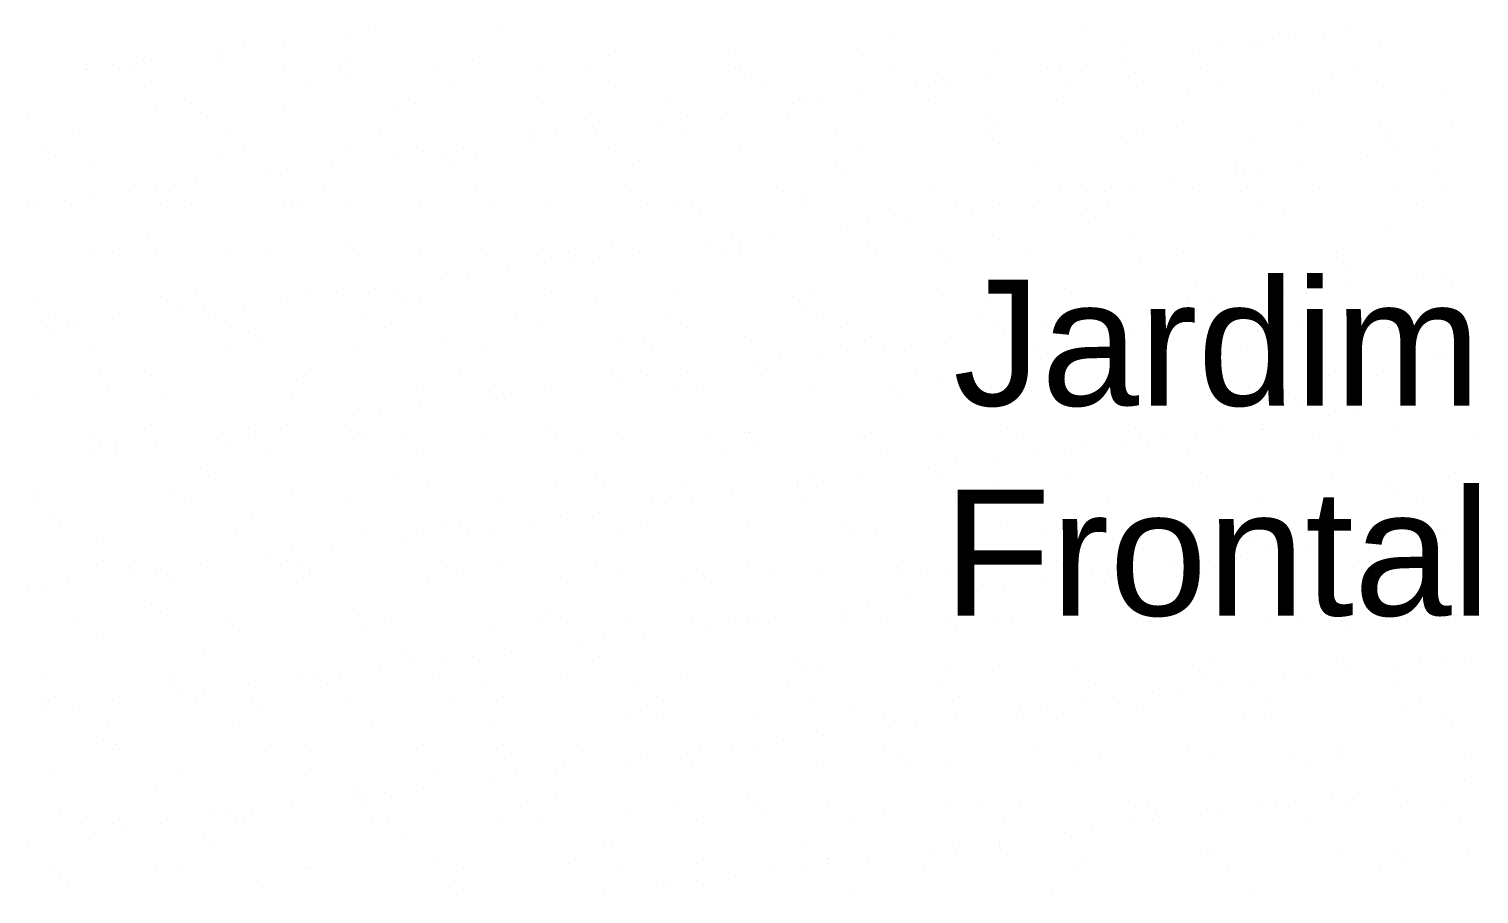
# Model space of a CAD drawing. Header units: millimetres. Extents: x 21 to 236, y 15 to 64.
# Drawn here: x 58.951 to 60.449, y 28.797 to 29.69 of the extents above; entities that cross this region are included whole.
import ezdxf

# ---------------------------------------------------------------- set-up
doc = ezdxf.new("R2010")
doc.units = ezdxf.units.MM
doc.layers.add('PDF_Grama', color=7, linetype='Continuous', true_color=0x397200)
doc.layers.add('PDF_Text', color=70, linetype='Continuous')
doc.styles.add('PDF Arial', font='arial.ttf')

msp = doc.modelspace()

# ---------------------------------------------------------------- linework, layer by layer
at = {"layer": 'PDF_Grama', "lineweight": 20}
for points in [[(59.2821, 29.6855), (59.2821, 29.6855)], [(59.3093, 29.69), (59.3093, 29.69)], [(59.4362, 29.69), (59.4362, 29.69)], [(59.8441, 29.6855), (59.8441, 29.6855)], [(60.0435, 29.69), (60.0435, 29.69)], [(60.243, 29.6855), (60.243, 29.6855)], [(60.252, 29.6809), (60.252, 29.6809)], [(60.2883, 29.6855), (60.2883, 29.6855)], [(60.3155, 29.69), (60.3155, 29.69)], [(59.1461, 29.6673), (59.1461, 29.6673)], [(59.1733, 29.6719), (59.1733, 29.6719)], [(59.2141, 29.6764), (59.2141, 29.6764)], [(59.5495, 29.6628), (59.5495, 29.6628)], [(59.6809, 29.6673), (59.6809, 29.6673)], [(59.8124, 29.6628), (59.8124, 29.6628)], [(59.9483, 29.6673), (59.9483, 29.6673)], [(60.0798, 29.6719), (60.0798, 29.6719)], [(60.1523, 29.6673), (60.1523, 29.6673)], [(60.1795, 29.6719), (60.1795, 29.6719)], [(60.2112, 29.6719), (60.2112, 29.6719)], [(60.2203, 29.6764), (60.2203, 29.6764)], [(60.3472, 29.6764), (60.3472, 29.6764)], [(59.0101, 29.6537), (59.0101, 29.6537)], [(59.0101, 29.6492), (59.0101, 29.6492)], [(59.0373, 29.6537), (59.0373, 29.6537)], [(59.0555, 29.6492), (59.0555, 29.6492)], [(59.0691, 29.6583), (59.0691, 29.6583)], [(59.0781, 29.6583), (59.0781, 29.6583)], [(59.1461, 29.6583), (59.1461, 29.6583)], [(59.2141, 29.6492), (59.2141, 29.6492)], [(59.273, 29.6537), (59.273, 29.6537)], [(59.2821, 29.6583), (59.2821, 29.6583)], [(59.3727, 29.6492), (59.3727, 29.6492)], [(59.409, 29.6583), (59.409, 29.6583)], [(59.477, 29.6492), (59.477, 29.6492)], [(59.5314, 29.6492), (59.5314, 29.6492)], [(59.6809, 29.6492), (59.6809, 29.6492)], [(59.6855, 29.6492), (59.6855, 29.6492)], [(59.8441, 29.6492), (59.8441, 29.6492)], [(60.0027, 29.6492), (60.0027, 29.6492)], [(60.0163, 29.6492), (60.0163, 29.6492)], [(60.0435, 29.6537), (60.0435, 29.6537)], [(60.0843, 29.6583), (60.0843, 29.6583)], [(60.1614, 29.6492), (60.1614, 29.6492)], [(60.32, 29.6492), (60.32, 29.6492)], [(59.0781, 29.6356), (59.0781, 29.6356)], [(59.2368, 29.6356), (59.2368, 29.6356)], [(59.2821, 29.6447), (59.2821, 29.6447)], [(59.3909, 29.6356), (59.3909, 29.6356)], [(59.5495, 29.6356), (59.5495, 29.6356)], [(59.69, 29.6401), (59.69, 29.6401)], [(59.7081, 29.6356), (59.7081, 29.6356)], [(59.8668, 29.6356), (59.8668, 29.6356)], [(59.8894, 29.6447), (59.8894, 29.6447)], [(59.903, 29.6356), (59.903, 29.6356)], [(59.9438, 29.6401), (59.9438, 29.6401)], [(60.0254, 29.6356), (60.0254, 29.6356)], [(60.0934, 29.6447), (60.0934, 29.6447)], [(60.1024, 29.6356), (60.1024, 29.6356)], [(60.184, 29.6356), (60.184, 29.6356)], [(60.2973, 29.6401), (60.2973, 29.6401)], [(60.3427, 29.6356), (60.3427, 29.6356)], [(59.7489, 29.6175), (59.7489, 29.6175)], [(59.767, 29.6175), (59.767, 29.6175)], [(59.8078, 29.622), (59.8078, 29.622)], [(59.8804, 29.6311), (59.8804, 29.6311)], [(59.8804, 29.6175), (59.8804, 29.6175)], [(60.0118, 29.6175), (60.0118, 29.6175)], [(60.1478, 29.622), (60.1478, 29.622)], [(60.2837, 29.6265), (60.2837, 29.6265)], [(60.4107, 29.6265), (60.4107, 29.6265)], [(58.9512, 29.6039), (58.9512, 29.6039)], [(59.0827, 29.6084), (59.0827, 29.6084)], [(59.1189, 29.6129), (59.1189, 29.6129)], [(59.128, 29.6039), (59.128, 29.6039)], [(59.2141, 29.6084), (59.2141, 29.6084)], [(59.3274, 29.6084), (59.3274, 29.6084)], [(59.3501, 29.6129), (59.3501, 29.6129)], [(59.4815, 29.6129), (59.4815, 29.6129)], [(59.5314, 29.6039), (59.5314, 29.6039)], [(59.6129, 29.6129), (59.6129, 29.6129)], [(59.6719, 29.6039), (59.6719, 29.6039)], [(59.7399, 29.6129), (59.7399, 29.6129)], [(59.5404, 29.5948), (59.5404, 29.5948)], [(59.6039, 29.5948), (59.6039, 29.5948)], [(59.6311, 29.5993), (59.6311, 29.5993)], [(59.7353, 29.5993), (59.7353, 29.5993)], [(59.9393, 29.5993), (59.9393, 29.5993)], [(59.9483, 29.5903), (59.9483, 29.5903)], [(60.1432, 29.5948), (60.1432, 29.5948)], [(60.2611, 29.5903), (60.2611, 29.5903)], [(60.3472, 29.5903), (60.3472, 29.5903)], [(60.4197, 29.5903), (60.4197, 29.5903)], [(58.9965, 29.5857), (58.9965, 29.5857)], [(59.1552, 29.5857), (59.1552, 29.5857)], [(59.3138, 29.5857), (59.3138, 29.5857)], [(59.4679, 29.5857), (59.4679, 29.5857)], [(59.4679, 29.5767), (59.4679, 29.5767)], [(59.4951, 29.5812), (59.4951, 29.5812)], [(59.5359, 29.5857), (59.5359, 29.5857)], [(59.6265, 29.5857), (59.6265, 29.5857)], [(59.7852, 29.5857), (59.7852, 29.5857)], [(59.9438, 29.5857), (59.9438, 29.5857)], [(60.1024, 29.5857), (60.1024, 29.5857)], [(60.3517, 29.5767), (60.3517, 29.5767)], [(60.3563, 29.5857), (60.3563, 29.5857)], [(58.9693, 29.5676), (58.9693, 29.5676)], [(58.9784, 29.5586), (58.9784, 29.5586)], [(59.1506, 29.5586), (59.1506, 29.5586)], [(59.1733, 29.5631), (59.1733, 29.5631)], [(59.2821, 29.5631), (59.2821, 29.5631)], [(59.3319, 29.5586), (59.3319, 29.5586)], [(59.3591, 29.5631), (59.3591, 29.5631)], [(59.3773, 29.5586), (59.3773, 29.5586)], [(59.3999, 29.5676), (59.3999, 29.5676)], [(59.4135, 29.5586), (59.4135, 29.5586)], [(59.5495, 29.5676), (59.5495, 29.5676)], [(59.6855, 29.5676), (59.6855, 29.5676)], [(59.8124, 29.5676), (59.8124, 29.5676)], [(59.9529, 29.5722), (59.9529, 29.5722)], [(60.0843, 29.5722), (60.0843, 29.5722)], [(60.2158, 29.5722), (60.2158, 29.5722)], [(60.3336, 29.5586), (60.3336, 29.5586)], [(60.3608, 29.5631), (60.3608, 29.5631)], [(60.4016, 29.5676), (60.4016, 29.5676)], [(59.0147, 29.554), (59.0147, 29.554)], [(59.2186, 29.545), (59.2186, 29.545)], [(59.264, 29.5495), (59.264, 29.5495)], [(59.3863, 29.5495), (59.3863, 29.5495)], [(59.5812, 29.554), (59.5812, 29.554)], [(59.7852, 29.554), (59.7852, 29.554)], [(59.7942, 29.545), (59.7942, 29.545)], [(59.9937, 29.5495), (59.9937, 29.5495)], [(60.1976, 29.5495), (60.1976, 29.5495)], [(60.2248, 29.545), (60.2248, 29.545)], [(60.2656, 29.5495), (60.2656, 29.5495)], [(60.4016, 29.545), (60.4016, 29.545)], [(59.1234, 29.5314), (59.1234, 29.5314)], [(59.196, 29.5404), (59.196, 29.5404)], [(60.1296, 29.5314), (60.1296, 29.5314)], [(60.1976, 29.5404), (60.1976, 29.5404)], [(60.2067, 29.5404), (60.2067, 29.5404)], [(58.9875, 29.5132), (58.9875, 29.5132)], [(59.0192, 29.5178), (59.0192, 29.5178)], [(59.0555, 29.5223), (59.0555, 29.5223)], [(59.0827, 29.5268), (59.0827, 29.5268)], [(59.0963, 29.5223), (59.0963, 29.5223)], [(59.2232, 29.5132), (59.2232, 29.5132)], [(59.2549, 29.5223), (59.2549, 29.5223)], [(59.3546, 29.5132), (59.3546, 29.5132)], [(59.4135, 29.5223), (59.4135, 29.5223)], [(59.486, 29.5132), (59.486, 29.5132)], [(59.5722, 29.5223), (59.5722, 29.5223)], [(59.6175, 29.5132), (59.6175, 29.5132)], [(59.7308, 29.5223), (59.7308, 29.5223)], [(59.7535, 29.5178), (59.7535, 29.5178)], [(59.8849, 29.5223), (59.8849, 29.5223)], [(59.8849, 29.5223), (59.8849, 29.5223)], [(59.9937, 29.5132), (59.9937, 29.5132)], [(60.0163, 29.5223), (60.0163, 29.5223)], [(60.0435, 29.5223), (60.0435, 29.5223)], [(60.0617, 29.5223), (60.0617, 29.5223)], [(60.0888, 29.5268), (60.0888, 29.5268)], [(60.1523, 29.5268), (60.1523, 29.5268)], [(60.2022, 29.5223), (60.2022, 29.5223)], [(60.2837, 29.5268), (60.2837, 29.5268)], [(60.3608, 29.5223), (60.3608, 29.5223)], [(60.4152, 29.5268), (60.4152, 29.5268)], [(58.9512, 29.5087), (58.9512, 29.5087)], [(58.9603, 29.5087), (58.9603, 29.5087)], [(59.0872, 29.5087), (59.0872, 29.5087)], [(59.1189, 29.5087), (59.1189, 29.5087)], [(59.2141, 29.5087), (59.2141, 29.5087)], [(59.2322, 29.5087), (59.2322, 29.5087)], [(59.2776, 29.5087), (59.2776, 29.5087)], [(59.4317, 29.5087), (59.4317, 29.5087)], [(59.4317, 29.5087), (59.4317, 29.5087)], [(59.5903, 29.5087), (59.5903, 29.5087)], [(59.6356, 29.5087), (59.6356, 29.5087)], [(59.6447, 29.4996), (59.6447, 29.4996)], [(59.7489, 29.5087), (59.7489, 29.5087)], [(59.8396, 29.5042), (59.8396, 29.5042)], [(59.9076, 29.5087), (59.9076, 29.5087)], [(59.9257, 29.5042), (59.9257, 29.5042)], [(59.9529, 29.5087), (59.9529, 29.5087)], [(60.0435, 29.5042), (60.0435, 29.5042)], [(60.0662, 29.5087), (60.0662, 29.5087)], [(60.2248, 29.5087), (60.2248, 29.5087)], [(60.2475, 29.4996), (60.2475, 29.4996)], [(60.3835, 29.5087), (60.3835, 29.5087)], [(59.7897, 29.486), (59.7897, 29.486)], [(59.8169, 29.4906), (59.8169, 29.4906)], [(59.8577, 29.4951), (59.8577, 29.4951)], [(60.0526, 29.4951), (60.0526, 29.4951)], [(59.0736, 29.4724), (59.0736, 29.4724)], [(59.2776, 29.4679), (59.2776, 29.4679)], [(59.554, 29.4679), (59.554, 29.4679)], [(59.6537, 29.4679), (59.6537, 29.4679)], [(59.6764, 29.4724), (59.6764, 29.4724)], [(59.6855, 29.4679), (59.6855, 29.4679)], [(59.7172, 29.477), (59.7172, 29.477)], [(59.8169, 29.4679), (59.8169, 29.4679)], [(59.9529, 29.4724), (59.9529, 29.4724)], [(60.0888, 29.477), (60.0888, 29.477)], [(60.2158, 29.477), (60.2158, 29.477)], [(60.3563, 29.4815), (60.3563, 29.4815)], [(59.0147, 29.4588), (59.0147, 29.4588)], [(59.0373, 29.4588), (59.0373, 29.4588)], [(59.0827, 29.4634), (59.0827, 29.4634)], [(59.1552, 29.4634), (59.1552, 29.4634)], [(59.196, 29.4588), (59.196, 29.4588)], [(59.2866, 29.4634), (59.2866, 29.4634)], [(59.3546, 29.4588), (59.3546, 29.4588)], [(59.4181, 29.4634), (59.4181, 29.4634)], [(59.4815, 29.4634), (59.4815, 29.4634)], [(59.4906, 29.4543), (59.4906, 29.4543)], [(59.5087, 29.4588), (59.5087, 29.4588)], [(59.5404, 29.4543), (59.5404, 29.4543)], [(59.5812, 29.4588), (59.5812, 29.4588)], [(59.6673, 29.4588), (59.6673, 29.4588)], [(59.6855, 29.4588), (59.6855, 29.4588)], [(59.826, 29.4588), (59.826, 29.4588)], [(59.8894, 29.4588), (59.8894, 29.4588)], [(59.9846, 29.4588), (59.9846, 29.4588)], [(60.0979, 29.4543), (60.0979, 29.4543)], [(60.1432, 29.4588), (60.1432, 29.4588)], [(60.3019, 29.4588), (60.3019, 29.4588)], [(60.3019, 29.4543), (60.3019, 29.4543)], [(59.4452, 29.4407), (59.4452, 29.4407)], [(59.5132, 29.4498), (59.5132, 29.4498)], [(59.8985, 29.4498), (59.8985, 29.4498)], [(60.3109, 29.4452), (60.3109, 29.4452)], [(59.1234, 29.4226), (59.1234, 29.4226)], [(59.3093, 29.4226), (59.3093, 29.4226)], [(59.3773, 29.4316), (59.3773, 29.4316)], [(59.4045, 29.4362), (59.4045, 29.4362)], [(59.758, 29.4226), (59.758, 29.4226)], [(59.8894, 29.4226), (59.8894, 29.4226)], [(60.0209, 29.4226), (60.0209, 29.4226)], [(60.1568, 29.4271), (60.1568, 29.4271)], [(60.2883, 29.4316), (60.2883, 29.4316)], [(60.3109, 29.4271), (60.3109, 29.4271)], [(60.3835, 29.4362), (60.3835, 29.4362)], [(60.4107, 29.4362), (60.4107, 29.4362)], [(60.4197, 29.4271), (60.4197, 29.4271)], [(58.9557, 29.409), (58.9557, 29.409)], [(59.0872, 29.4135), (59.0872, 29.4135)], [(59.2186, 29.409), (59.2186, 29.409)], [(59.2413, 29.4181), (59.2413, 29.4181)], [(59.2685, 29.4181), (59.2685, 29.4181)], [(59.3274, 29.4181), (59.3274, 29.4181)], [(59.3365, 29.4135), (59.3365, 29.4135)], [(59.3546, 29.4135), (59.3546, 29.4135)], [(59.4906, 29.4181), (59.4906, 29.4181)], [(59.5359, 29.4135), (59.5359, 29.4135)], [(59.6175, 29.4181), (59.6175, 29.4181)], [(59.7399, 29.4135), (59.7399, 29.4135)], [(59.9438, 29.409), (59.9438, 29.409)], [(60.1478, 29.409), (60.1478, 29.409)], [(60.175, 29.409), (60.175, 29.409)], [(60.2475, 29.4181), (60.2475, 29.4181)], [(60.2701, 29.4181), (60.2701, 29.4181)], [(58.9784, 29.3954), (58.9784, 29.3954)], [(59.1053, 29.3999), (59.1053, 29.3999)], [(59.1325, 29.3999), (59.1325, 29.3999)], [(59.137, 29.3954), (59.137, 29.3954)], [(59.1733, 29.4045), (59.1733, 29.4045)], [(59.2957, 29.3954), (59.2957, 29.3954)], [(59.4543, 29.3954), (59.4543, 29.3954)], [(59.6129, 29.3954), (59.6129, 29.3954)], [(59.7489, 29.4045), (59.7489, 29.4045)], [(59.7716, 29.3954), (59.7716, 29.3954)], [(59.9302, 29.3954), (59.9302, 29.3954)], [(60.0843, 29.3954), (60.0843, 29.3954)], [(60.107, 29.3999), (60.107, 29.3999)], [(60.1342, 29.3999), (60.1342, 29.3999)], [(60.1568, 29.3999), (60.1568, 29.3999)], [(60.243, 29.3954), (60.243, 29.3954)], [(60.3517, 29.4045), (60.3517, 29.4045)], [(60.4016, 29.3954), (60.4016, 29.3954)], [(58.9693, 29.3818), (58.9693, 29.3818)], [(58.992, 29.3818), (58.992, 29.3818)], [(59.0011, 29.3818), (59.0011, 29.3818)], [(59.0373, 29.3909), (59.0373, 29.3909)], [(59.1597, 29.3818), (59.1597, 29.3818)], [(59.3183, 29.3818), (59.3183, 29.3818)], [(59.477, 29.3818), (59.477, 29.3818)], [(59.6311, 29.3818), (59.6311, 29.3818)], [(59.7897, 29.3818), (59.7897, 29.3818)], [(59.9483, 29.3818), (59.9483, 29.3818)], [(59.971, 29.3818), (59.971, 29.3818)], [(59.9982, 29.3818), (59.9982, 29.3818)], [(60.039, 29.3909), (60.039, 29.3909)], [(60.107, 29.3818), (60.107, 29.3818)], [(60.2656, 29.3818), (60.2656, 29.3818)], [(60.3563, 29.3818), (60.3563, 29.3818)], [(60.4242, 29.3818), (60.4242, 29.3818)], [(58.9739, 29.3773), (58.9739, 29.3773)], [(59.1552, 29.3637), (59.1552, 29.3637)], [(59.1778, 29.3773), (59.1778, 29.3773)], [(59.1869, 29.3682), (59.1869, 29.3682)], [(59.2911, 29.3637), (59.2911, 29.3637)], [(59.3818, 29.3727), (59.3818, 29.3727)], [(59.4181, 29.3637), (59.4181, 29.3637)], [(59.5586, 29.3682), (59.5586, 29.3682)], [(59.5858, 29.3682), (59.5858, 29.3682)], [(59.69, 29.3727), (59.69, 29.3727)], [(59.7897, 29.3637), (59.7897, 29.3637)], [(59.8214, 29.3727), (59.8214, 29.3727)], [(59.835, 29.3637), (59.835, 29.3637)], [(59.8622, 29.3637), (59.8622, 29.3637)], [(59.903, 29.3727), (59.903, 29.3727)], [(59.9574, 29.3773), (59.9574, 29.3773)], [(59.9937, 29.3637), (59.9937, 29.3637)], [(60.0888, 29.3773), (60.0888, 29.3773)], [(60.2203, 29.3773), (60.2203, 29.3773)], [(59.0192, 29.3591), (59.0192, 29.3591)], [(59.5948, 29.3591), (59.5948, 29.3591)], [(59.7263, 29.3501), (59.7263, 29.3501)], [(59.767, 29.3546), (59.767, 29.3546)], [(60.0027, 29.3546), (60.0027, 29.3546)], [(60.2022, 29.3591), (60.2022, 29.3591)], [(60.4061, 29.3546), (60.4061, 29.3546)], [(60.4152, 29.3501), (60.4152, 29.3501)], [(59.6311, 29.3365), (59.6311, 29.3365)], [(59.6991, 29.3455), (59.6991, 29.3455)], [(59.0237, 29.3319), (59.0237, 29.3319)], [(59.0328, 29.3229), (59.0328, 29.3229)], [(59.0781, 29.3319), (59.0781, 29.3319)], [(59.2277, 29.3274), (59.2277, 29.3274)], [(59.2368, 29.3319), (59.2368, 29.3319)], [(59.3591, 29.3183), (59.3591, 29.3183)], [(59.3954, 29.3319), (59.3954, 29.3319)], [(59.4317, 29.3229), (59.4317, 29.3229)], [(59.4906, 29.3183), (59.4906, 29.3183)], [(59.4906, 29.3183), (59.4906, 29.3183)], [(59.554, 29.3319), (59.554, 29.3319)], [(59.5631, 29.3274), (59.5631, 29.3274)], [(59.5903, 29.3319), (59.5903, 29.3319)], [(59.622, 29.3183), (59.622, 29.3183)], [(59.6401, 29.3183), (59.6401, 29.3183)], [(59.7081, 29.3319), (59.7081, 29.3319)], [(59.758, 29.3229), (59.758, 29.3229)], [(59.8441, 29.3183), (59.8441, 29.3183)], [(59.8668, 29.3319), (59.8668, 29.3319)], [(59.894, 29.3274), (59.894, 29.3274)], [(60.0209, 29.3229), (60.0209, 29.3229)], [(60.0254, 29.3319), (60.0254, 29.3319)], [(60.1614, 29.3319), (60.1614, 29.3319)], [(60.184, 29.3319), (60.184, 29.3319)], [(60.2928, 29.3319), (60.2928, 29.3319)], [(60.3427, 29.3319), (60.3427, 29.3319)], [(60.4242, 29.3319), (60.4242, 29.3319)], [(58.9603, 29.3138), (58.9603, 29.3138)], [(59.0917, 29.3138), (59.0917, 29.3138)], [(59.2232, 29.3138), (59.2232, 29.3138)], [(59.4271, 29.3093), (59.4271, 29.3093)], [(59.4407, 29.3138), (59.4407, 29.3138)], [(59.4498, 29.3138), (59.4498, 29.3138)], [(59.8532, 29.3093), (59.8532, 29.3093)], [(60.0481, 29.3138), (60.0481, 29.3138)], [(60.252, 29.3138), (60.252, 29.3138)], [(60.2611, 29.3047), (60.2611, 29.3047)], [(60.4288, 29.3093), (60.4288, 29.3093)], [(59.2866, 29.2911), (59.2866, 29.2911)], [(59.3138, 29.2957), (59.3138, 29.2957)], [(59.3546, 29.3002), (59.3546, 29.3002)], [(60.2928, 29.2911), (60.2928, 29.2911)], [(60.32, 29.2957), (60.32, 29.2957)], [(60.3608, 29.3002), (60.3608, 29.3002)], [(59.0781, 29.2821), (59.0781, 29.2821)], [(59.1506, 29.273), (59.1506, 29.273)], [(59.1778, 29.2775), (59.1778, 29.2775)], [(59.2186, 29.2821), (59.2186, 29.2821)], [(59.2776, 29.2821), (59.2776, 29.2821)], [(59.2911, 29.273), (59.2911, 29.273)], [(59.486, 29.2775), (59.486, 29.2775)], [(59.5586, 29.273), (59.5586, 29.273)], [(59.69, 29.273), (59.69, 29.273)], [(59.6945, 29.273), (59.6945, 29.273)], [(59.8214, 29.273), (59.8214, 29.273)], [(59.9619, 29.2775), (59.9619, 29.2775)], [(60.0934, 29.2775), (60.0934, 29.2775)], [(60.1568, 29.273), (60.1568, 29.273)], [(60.184, 29.2775), (60.184, 29.2775)], [(60.2248, 29.2821), (60.2248, 29.2821)], [(60.2248, 29.2775), (60.2248, 29.2775)], [(60.3608, 29.2821), (60.3608, 29.2821)], [(59.0192, 29.2685), (59.0192, 29.2685)], [(59.0237, 29.2594), (59.0237, 29.2594)], [(59.0419, 29.2594), (59.0419, 29.2594)], [(59.0827, 29.2639), (59.0827, 29.2639)], [(59.1597, 29.2639), (59.1597, 29.2639)], [(59.1778, 29.2685), (59.1778, 29.2685)], [(59.2957, 29.2685), (59.2957, 29.2685)], [(59.3365, 29.2685), (59.3365, 29.2685)], [(59.4226, 29.2685), (59.4226, 29.2685)], [(59.4951, 29.2685), (59.4951, 29.2685)], [(59.6537, 29.2685), (59.6537, 29.2685)], [(59.6991, 29.2639), (59.6991, 29.2639)], [(59.8124, 29.2685), (59.8124, 29.2685)], [(59.894, 29.2685), (59.894, 29.2685)], [(59.971, 29.2685), (59.971, 29.2685)], [(60.0435, 29.2594), (60.0435, 29.2594)], [(60.0843, 29.2639), (60.0843, 29.2639)], [(60.0979, 29.2685), (60.0979, 29.2685)], [(60.107, 29.2594), (60.107, 29.2594)], [(60.1251, 29.2685), (60.1251, 29.2685)], [(60.2837, 29.2685), (60.2837, 29.2685)], [(60.3064, 29.2639), (60.3064, 29.2639)], [(60.4424, 29.2685), (60.4424, 29.2685)], [(59.0147, 29.2549), (59.0147, 29.2549)], [(59.0419, 29.2549), (59.0419, 29.2549)], [(59.2005, 29.2549), (59.2005, 29.2549)], [(59.3591, 29.2549), (59.3591, 29.2549)], [(59.5178, 29.2549), (59.5178, 29.2549)], [(59.6719, 29.2549), (59.6719, 29.2549)], [(59.8305, 29.2549), (59.8305, 29.2549)], [(59.9483, 29.2458), (59.9483, 29.2458)], [(59.9891, 29.2549), (59.9891, 29.2549)], [(60.0209, 29.2549), (60.0209, 29.2549)], [(60.1478, 29.2549), (60.1478, 29.2549)], [(60.3064, 29.2549), (60.3064, 29.2549)], [(59.128, 29.2368), (59.128, 29.2368)], [(59.3319, 29.2322), (59.3319, 29.2322)], [(59.8804, 29.2368), (59.8804, 29.2368)], [(59.9076, 29.2413), (59.9076, 29.2413)], [(60.1614, 29.2322), (60.1614, 29.2322)], [(60.2973, 29.2322), (60.2973, 29.2322)], [(60.4242, 29.2322), (60.4242, 29.2322)], [(58.9603, 29.2141), (58.9603, 29.2141)], [(59.0963, 29.2141), (59.0963, 29.2141)], [(59.137, 29.2277), (59.137, 29.2277)], [(59.2232, 29.2141), (59.2232, 29.2141)], [(59.3637, 29.2186), (59.3637, 29.2186)], [(59.4951, 29.2232), (59.4951, 29.2232)], [(59.5359, 29.2277), (59.5359, 29.2277)], [(59.545, 29.2186), (59.545, 29.2186)], [(59.6265, 29.2232), (59.6265, 29.2232)], [(59.7444, 29.2232), (59.7444, 29.2232)], [(59.7444, 29.2186), (59.7444, 29.2186)], [(59.7625, 29.2277), (59.7625, 29.2277)], [(59.7716, 29.2232), (59.7716, 29.2232)], [(59.8124, 29.2277), (59.8124, 29.2277)], [(59.894, 29.2277), (59.894, 29.2277)], [(59.9483, 29.2232), (59.9483, 29.2232)], [(59.9574, 29.2141), (59.9574, 29.2141)], [(60.0254, 29.2277), (60.0254, 29.2277)], [(60.1523, 29.2186), (60.1523, 29.2186)], [(60.3563, 29.2186), (60.3563, 29.2186)], [(58.9603, 29.205), (58.9603, 29.205)], [(59.1189, 29.205), (59.1189, 29.205)], [(59.2776, 29.205), (59.2776, 29.205)], [(59.4362, 29.205), (59.4362, 29.205)], [(59.5948, 29.205), (59.5948, 29.205)], [(59.6084, 29.2005), (59.6084, 29.2005)], [(59.6356, 29.205), (59.6356, 29.205)], [(59.6764, 29.2096), (59.6764, 29.2096)], [(59.7489, 29.205), (59.7489, 29.205)], [(59.9076, 29.205), (59.9076, 29.205)], [(60.0662, 29.205), (60.0662, 29.205)], [(60.2248, 29.205), (60.2248, 29.205)], [(60.3653, 29.2096), (60.3653, 29.2096)], [(60.3835, 29.205), (60.3835, 29.205)], [(58.9739, 29.1914), (58.9739, 29.1914)], [(59.1824, 29.1869), (59.1824, 29.1869)], [(59.4996, 29.1869), (59.4996, 29.1869)], [(59.5404, 29.1914), (59.5404, 29.1914)], [(60.3653, 29.1869), (60.3653, 29.1869)], [(58.9829, 29.1824), (58.9829, 29.1824)], [(59.1642, 29.1688), (59.1642, 29.1688)], [(59.2957, 29.1688), (59.2957, 29.1688)], [(59.3591, 29.1688), (59.3591, 29.1688)], [(59.3818, 29.1824), (59.3818, 29.1824)], [(59.3954, 29.1778), (59.3954, 29.1778)], [(59.4045, 29.1733), (59.4045, 29.1733)], [(59.4271, 29.1688), (59.4271, 29.1688)], [(59.4724, 29.1824), (59.4724, 29.1824)], [(59.5631, 29.1733), (59.5631, 29.1733)], [(59.5903, 29.1778), (59.5903, 29.1778)], [(59.6945, 29.1778), (59.6945, 29.1778)], [(59.7942, 29.1778), (59.7942, 29.1778)], [(59.8033, 29.1688), (59.8033, 29.1688)], [(59.826, 29.1733), (59.826, 29.1733)], [(59.9619, 29.1778), (59.9619, 29.1778)], [(59.9982, 29.1733), (59.9982, 29.1733)], [(60.0979, 29.1824), (60.0979, 29.1824)], [(60.2022, 29.1733), (60.2022, 29.1733)], [(60.2248, 29.1824), (60.2248, 29.1824)], [(60.3653, 29.1688), (60.3653, 29.1688)], [(60.4061, 29.1733), (60.4061, 29.1733)], [(60.4107, 29.1688), (60.4107, 29.1688)], [(59.0283, 29.1642), (59.0283, 29.1642)], [(59.264, 29.1552), (59.264, 29.1552)], [(59.3365, 29.1642), (59.3365, 29.1642)], [(60.2112, 29.1642), (60.2112, 29.1642)], [(60.2701, 29.1552), (60.2701, 29.1552)], [(60.3381, 29.1642), (60.3381, 29.1642)], [(59.0283, 29.1416), (59.0283, 29.1416)], [(59.06, 29.1416), (59.06, 29.1416)], [(59.196, 29.1461), (59.196, 29.1461)], [(59.2186, 29.1416), (59.2186, 29.1416)], [(59.2232, 29.1506), (59.2232, 29.1506)], [(59.2322, 29.1416), (59.2322, 29.1416)], [(59.3773, 29.1416), (59.3773, 29.1416)], [(59.5359, 29.1416), (59.5359, 29.1416)], [(59.6945, 29.1416), (59.6945, 29.1416)], [(59.8532, 29.1416), (59.8532, 29.1416)], [(60.0118, 29.1416), (60.0118, 29.1416)], [(60.1704, 29.1416), (60.1704, 29.1416)], [(60.2022, 29.1461), (60.2022, 29.1461)], [(60.2294, 29.1506), (60.2294, 29.1506)], [(60.3245, 29.1416), (60.3245, 29.1416)], [(59.06, 29.128), (59.06, 29.128)], [(59.0827, 29.128), (59.0827, 29.128)], [(59.0872, 29.1325), (59.0872, 29.1325)], [(59.128, 29.137), (59.128, 29.137)], [(59.2413, 29.1325), (59.2413, 29.1325)], [(59.2413, 29.128), (59.2413, 29.128)], [(59.3637, 29.1234), (59.3637, 29.1234)], [(59.3999, 29.128), (59.3999, 29.128)], [(59.4362, 29.137), (59.4362, 29.137)], [(59.4996, 29.1234), (59.4996, 29.1234)], [(59.5586, 29.128), (59.5586, 29.128)], [(59.6265, 29.1234), (59.6265, 29.1234)], [(59.6401, 29.1325), (59.6401, 29.1325)], [(59.6492, 29.1234), (59.6492, 29.1234)], [(59.7172, 29.128), (59.7172, 29.128)], [(59.767, 29.128), (59.767, 29.128)], [(59.8486, 29.128), (59.8486, 29.128)], [(59.8713, 29.128), (59.8713, 29.128)], [(59.8985, 29.128), (59.8985, 29.128)], [(60.0299, 29.128), (60.0299, 29.128)], [(60.0299, 29.128), (60.0299, 29.128)], [(60.0481, 29.128), (60.0481, 29.128)], [(60.0662, 29.128), (60.0662, 29.128)], [(60.0934, 29.1325), (60.0934, 29.1325)], [(60.1342, 29.137), (60.1342, 29.137)], [(60.1659, 29.1325), (60.1659, 29.1325)], [(60.1886, 29.128), (60.1886, 29.128)], [(60.2565, 29.1234), (60.2565, 29.1234)], [(60.2973, 29.137), (60.2973, 29.137)], [(60.3472, 29.128), (60.3472, 29.128)], [(60.4288, 29.137), (60.4288, 29.137)], [(58.9512, 29.1144), (58.9512, 29.1144)], [(58.9648, 29.1144), (58.9648, 29.1144)], [(58.992, 29.1189), (58.992, 29.1189)], [(59.0963, 29.1189), (59.0963, 29.1189)], [(59.2277, 29.1189), (59.2277, 29.1189)], [(59.9302, 29.1098), (59.9302, 29.1098)], [(59.9574, 29.1144), (59.9574, 29.1144)], [(59.9982, 29.1189), (59.9982, 29.1189)], [(60.0617, 29.1189), (60.0617, 29.1189)], [(59.0781, 29.0962), (59.0781, 29.0962)], [(59.8169, 29.0962), (59.8169, 29.0962)], [(59.8577, 29.1008), (59.8577, 29.1008)], [(59.0011, 29.0781), (59.0011, 29.0781)], [(59.0872, 29.0872), (59.0872, 29.0872)], [(59.1597, 29.0781), (59.1597, 29.0781)], [(59.2866, 29.0917), (59.2866, 29.0917)], [(59.3183, 29.0781), (59.3183, 29.0781)], [(59.477, 29.0781), (59.477, 29.0781)], [(59.486, 29.0872), (59.486, 29.0872)], [(59.4996, 29.0827), (59.4996, 29.0827)], [(59.5676, 29.0781), (59.5676, 29.0781)], [(59.6356, 29.0781), (59.6356, 29.0781)], [(59.6809, 29.0781), (59.6809, 29.0781)], [(59.6945, 29.0827), (59.6945, 29.0827)], [(59.6991, 29.0781), (59.6991, 29.0781)], [(59.7217, 29.0827), (59.7217, 29.0827)], [(59.7942, 29.0917), (59.7942, 29.0917)], [(59.7942, 29.0781), (59.7942, 29.0781)], [(59.8305, 29.0781), (59.8305, 29.0781)], [(59.8985, 29.0827), (59.8985, 29.0827)], [(59.9483, 29.0781), (59.9483, 29.0781)], [(59.9665, 29.0827), (59.9665, 29.0827)], [(60.0979, 29.0827), (60.0979, 29.0827)], [(60.1024, 29.0781), (60.1024, 29.0781)], [(60.107, 29.0781), (60.107, 29.0781)], [(60.2294, 29.0827), (60.2294, 29.0827)], [(60.2656, 29.0781), (60.2656, 29.0781)], [(60.3064, 29.0781), (60.3064, 29.0781)], [(60.3653, 29.0872), (60.3653, 29.0872)], [(60.4242, 29.0781), (60.4242, 29.0781)], [(59.0283, 29.0645), (59.0283, 29.0645)], [(59.1688, 29.0691), (59.1688, 29.0691)], [(59.3002, 29.0736), (59.3002, 29.0736)], [(59.4317, 29.0691), (59.4317, 29.0691)], [(59.5858, 29.0645), (59.5858, 29.0645)], [(59.6537, 29.0736), (59.6537, 29.0736)], [(59.9076, 29.0736), (59.9076, 29.0736)], [(60.3155, 29.0691), (60.3155, 29.0691)], [(59.5178, 29.0555), (59.5178, 29.0555)], [(59.545, 29.06), (59.545, 29.06)], [(59.1325, 29.0464), (59.1325, 29.0464)], [(59.3365, 29.0464), (59.3365, 29.0464)], [(59.3455, 29.0373), (59.3455, 29.0373)], [(59.3818, 29.0419), (59.3818, 29.0419)], [(59.409, 29.0419), (59.409, 29.0419)], [(59.4498, 29.0464), (59.4498, 29.0464)], [(59.5404, 29.0419), (59.5404, 29.0419)], [(59.7444, 29.0373), (59.7444, 29.0373)], [(60.1704, 29.0373), (60.1704, 29.0373)], [(60.3019, 29.0373), (60.3019, 29.0373)], [(60.388, 29.0419), (60.388, 29.0419)], [(60.4107, 29.0419), (60.4107, 29.0419)], [(60.4333, 29.0373), (60.4333, 29.0373)], [(58.9693, 29.0192), (58.9693, 29.0192)], [(59.1008, 29.0192), (59.1008, 29.0192)], [(59.2322, 29.0192), (59.2322, 29.0192)], [(59.2458, 29.0237), (59.2458, 29.0237)], [(59.273, 29.0237), (59.273, 29.0237)], [(59.3138, 29.0283), (59.3138, 29.0283)], [(59.3682, 29.0237), (59.3682, 29.0237)], [(59.4996, 29.0237), (59.4996, 29.0237)], [(59.6311, 29.0237), (59.6311, 29.0237)], [(59.7535, 29.0283), (59.7535, 29.0283)], [(59.767, 29.0283), (59.767, 29.0283)], [(59.903, 29.0328), (59.903, 29.0328)], [(59.9529, 29.0328), (59.9529, 29.0328)], [(60.0299, 29.0328), (60.0299, 29.0328)], [(60.1523, 29.0328), (60.1523, 29.0328)], [(60.1659, 29.0237), (60.1659, 29.0237)], [(60.2475, 29.0237), (60.2475, 29.0237)], [(60.2747, 29.0237), (60.2747, 29.0237)], [(60.3155, 29.0328), (60.3155, 29.0328)], [(60.3608, 29.0283), (60.3608, 29.0283)], [(59.1008, 29.0147), (59.1008, 29.0147)], [(59.1099, 29.0056), (59.1099, 29.0056)], [(59.1325, 29.0056), (59.1325, 29.0056)], [(59.1778, 29.0147), (59.1778, 29.0147)], [(59.2594, 29.0147), (59.2594, 29.0147)], [(59.4181, 29.0147), (59.4181, 29.0147)], [(59.5767, 29.0147), (59.5767, 29.0147)], [(59.7353, 29.0147), (59.7353, 29.0147)], [(59.894, 29.0147), (59.894, 29.0147)], [(60.0526, 29.0147), (60.0526, 29.0147)], [(60.1115, 29.0056), (60.1115, 29.0056)], [(60.1387, 29.0056), (60.1387, 29.0056)], [(60.1795, 29.0147), (60.1795, 29.0147)], [(60.2112, 29.0147), (60.2112, 29.0147)], [(60.3653, 29.0147), (60.3653, 29.0147)], [(58.9648, 28.9965), (58.9648, 28.9965)], [(58.9784, 29.0011), (58.9784, 29.0011)], [(59.0373, 28.9965), (59.0373, 28.9965)], [(59.1234, 29.0011), (59.1234, 29.0011)], [(59.1824, 29.0011), (59.1824, 29.0011)], [(59.1914, 28.992), (59.1914, 28.992)], [(59.2821, 29.0011), (59.2821, 29.0011)], [(59.3909, 28.9965), (59.3909, 28.9965)], [(59.4407, 29.0011), (59.4407, 29.0011)], [(59.5903, 28.992), (59.5903, 28.992)], [(59.5994, 29.0011), (59.5994, 29.0011)], [(59.758, 29.0011), (59.758, 29.0011)], [(59.9121, 29.0011), (59.9121, 29.0011)], [(60.0435, 28.9965), (60.0435, 28.9965)], [(60.0707, 29.0011), (60.0707, 29.0011)], [(60.2294, 29.0011), (60.2294, 29.0011)], [(60.3699, 28.992), (60.3699, 28.992)], [(60.388, 29.0011), (60.388, 29.0011)], [(58.9693, 28.9875), (58.9693, 28.9875)], [(58.9965, 28.9875), (58.9965, 28.9875)], [(59.1688, 28.9739), (59.1688, 28.9739)], [(59.3047, 28.9739), (59.3047, 28.9739)], [(59.4317, 28.9739), (59.4317, 28.9739)], [(59.5722, 28.9784), (59.5722, 28.9784)], [(59.5994, 28.9829), (59.5994, 28.9829)], [(59.7036, 28.9784), (59.7036, 28.9784)], [(59.7988, 28.9875), (59.7988, 28.9875)], [(59.835, 28.9784), (59.835, 28.9784)], [(59.8668, 28.9739), (59.8668, 28.9739)], [(59.9076, 28.9784), (59.9076, 28.9784)], [(59.971, 28.9829), (59.971, 28.9829)], [(59.9755, 28.9875), (59.9755, 28.9875)], [(60.0027, 28.9875), (60.0027, 28.9875)], [(60.0027, 28.9875), (60.0027, 28.9875)], [(60.0118, 28.9784), (60.0118, 28.9784)], [(60.1024, 28.9875), (60.1024, 28.9875)], [(60.2067, 28.9829), (60.2067, 28.9829)], [(60.2339, 28.9829), (60.2339, 28.9829)], [(60.4107, 28.9829), (60.4107, 28.9829)], [(60.4197, 28.9739), (60.4197, 28.9739)], [(59.0328, 28.9693), (59.0328, 28.9693)], [(59.7716, 28.9603), (59.7716, 28.9603)], [(59.8396, 28.9693), (59.8396, 28.9693)], [(59.0283, 28.9557), (59.0283, 28.9557)], [(59.0373, 28.9467), (59.0373, 28.9467)], [(59.0419, 28.9512), (59.0419, 28.9512)], [(59.2005, 28.9512), (59.2005, 28.9512)], [(59.2368, 28.9512), (59.2368, 28.9512)], [(59.3591, 28.9512), (59.3591, 28.9512)], [(59.4407, 28.9512), (59.4407, 28.9512)], [(59.5178, 28.9512), (59.5178, 28.9512)], [(59.6447, 28.9467), (59.6447, 28.9467)], [(59.6764, 28.9512), (59.6764, 28.9512)], [(59.7036, 28.9512), (59.7036, 28.9512)], [(59.7308, 28.9557), (59.7308, 28.9557)], [(59.835, 28.9512), (59.835, 28.9512)], [(59.9891, 28.9512), (59.9891, 28.9512)], [(60.1478, 28.9512), (60.1478, 28.9512)], [(60.3064, 28.9512), (60.3064, 28.9512)], [(59.4498, 28.9421), (59.4498, 28.9421)], [(59.5042, 28.9286), (59.5042, 28.9286)], [(59.5676, 28.9331), (59.5676, 28.9331)], [(59.5903, 28.9376), (59.5903, 28.9376)], [(59.6311, 28.9421), (59.6311, 28.9421)], [(59.6356, 28.9286), (59.6356, 28.9286)], [(59.7716, 28.9331), (59.7716, 28.9331)], [(59.8486, 28.9421), (59.8486, 28.9421)], [(59.8577, 28.9331), (59.8577, 28.9331)], [(59.903, 28.9331), (59.903, 28.9331)], [(60.0345, 28.9331), (60.0345, 28.9331)], [(60.0571, 28.9376), (60.0571, 28.9376)], [(60.1704, 28.9376), (60.1704, 28.9376)], [(60.2565, 28.9376), (60.2565, 28.9376)], [(60.2701, 28.9286), (60.2701, 28.9286)], [(60.3064, 28.9376), (60.3064, 28.9376)], [(60.4333, 28.9376), (60.4333, 28.9376)], [(58.9739, 28.9195), (58.9739, 28.9195)], [(59.1053, 28.924), (59.1053, 28.924)], [(59.2368, 28.9195), (59.2368, 28.9195)], [(59.3727, 28.924), (59.3727, 28.924)], [(59.4271, 28.915), (59.4271, 28.915)], [(59.4543, 28.9195), (59.4543, 28.9195)], [(59.4951, 28.924), (59.4951, 28.924)], [(60.4333, 28.915), (60.4333, 28.915)], [(59.0827, 28.9059), (59.0827, 28.9059)], [(59.2866, 28.9059), (59.2866, 28.9059)], [(59.3183, 28.9014), (59.3183, 28.9014)], [(59.3591, 28.9059), (59.3591, 28.9059)], [(59.4951, 28.9014), (59.4951, 28.9014)], [(60.3245, 28.9014), (60.3245, 28.9014)], [(60.3653, 28.9059), (60.3653, 28.9059)], [(59.2232, 28.8878), (59.2232, 28.8878)], [(59.2911, 28.8968), (59.2911, 28.8968)], [(59.2957, 28.8968), (59.2957, 28.8968)], [(59.3002, 28.8878), (59.3002, 28.8878)], [(59.4588, 28.8878), (59.4588, 28.8878)], [(59.6175, 28.8878), (59.6175, 28.8878)], [(59.6945, 28.8968), (59.6945, 28.8968)], [(59.7036, 28.8878), (59.7036, 28.8878)], [(59.7761, 28.8878), (59.7761, 28.8878)], [(59.903, 28.8923), (59.903, 28.8923)], [(59.9347, 28.8878), (59.9347, 28.8878)], [(59.9755, 28.8878), (59.9755, 28.8878)], [(60.0934, 28.8878), (60.0934, 28.8878)], [(60.107, 28.8923), (60.107, 28.8923)], [(60.107, 28.8878), (60.107, 28.8878)], [(60.2248, 28.8878), (60.2248, 28.8878)], [(60.2384, 28.8878), (60.2384, 28.8878)], [(60.252, 28.8878), (60.252, 28.8878)], [(60.2973, 28.8968), (60.2973, 28.8968)], [(60.3109, 28.8878), (60.3109, 28.8878)], [(60.3744, 28.8923), (60.3744, 28.8923)], [(60.4107, 28.8878), (60.4107, 28.8878)], [(58.9829, 28.8832), (58.9829, 28.8832)], [(59.0056, 28.8696), (59.0056, 28.8696)], [(59.0373, 28.8696), (59.0373, 28.8696)], [(59.0872, 28.8696), (59.0872, 28.8696)], [(59.1416, 28.8832), (59.1416, 28.8832)], [(59.1552, 28.8787), (59.1552, 28.8787)], [(59.1642, 28.8696), (59.1642, 28.8696)], [(59.1733, 28.8742), (59.1733, 28.8742)], [(59.1824, 28.8832), (59.1824, 28.8832)], [(59.3047, 28.8742), (59.3047, 28.8742)], [(59.3229, 28.8696), (59.3229, 28.8696)], [(59.4362, 28.8742), (59.4362, 28.8742)], [(59.4815, 28.8742), (59.4815, 28.8742)], [(59.5722, 28.8787), (59.5722, 28.8787)], [(59.6401, 28.8742), (59.6401, 28.8742)], [(59.7081, 28.8832), (59.7081, 28.8832)], [(59.7988, 28.8742), (59.7988, 28.8742)], [(59.835, 28.8832), (59.835, 28.8832)], [(59.9574, 28.8742), (59.9574, 28.8742)], [(60.0888, 28.8696), (60.0888, 28.8696)], [(60.1115, 28.8742), (60.1115, 28.8742)], [(60.116, 28.8832), (60.116, 28.8832)], [(60.1614, 28.8787), (60.1614, 28.8787)], [(60.184, 28.8832), (60.184, 28.8832)], [(60.2701, 28.8742), (60.2701, 28.8742)], [(60.4288, 28.8742), (60.4288, 28.8742)], [(59.0192, 28.8606), (59.0192, 28.8606)], [(59.0464, 28.8651), (59.0464, 28.8651)], [(59.1325, 28.8606), (59.1325, 28.8606)], [(59.341, 28.856), (59.341, 28.856)], [(60.0209, 28.8606), (60.0209, 28.8606)], [(60.0481, 28.8651), (60.0481, 28.8651)], [(58.9512, 28.8515), (58.9512, 28.8515)], [(59.1416, 28.8515), (59.1416, 28.8515)], [(59.545, 28.8515), (59.545, 28.8515)], [(59.554, 28.847), (59.554, 28.847)], [(59.7489, 28.847), (59.7489, 28.847)], [(59.8849, 28.8424), (59.8849, 28.8424)], [(59.9121, 28.847), (59.9121, 28.847)], [(59.9529, 28.8515), (59.9529, 28.8515)], [(59.9529, 28.847), (59.9529, 28.847)], [(60.1614, 28.8424), (60.1614, 28.8424)], [(60.175, 28.8424), (60.175, 28.8424)], [(60.3064, 28.8424), (60.3064, 28.8424)], [(60.3608, 28.8424), (60.3608, 28.8424)], [(60.4378, 28.8424), (60.4378, 28.8424)], [(58.9739, 28.8243), (58.9739, 28.8243)], [(59.0827, 28.8243), (59.0827, 28.8243)], [(59.1099, 28.8243), (59.1099, 28.8243)], [(59.2368, 28.8243), (59.2368, 28.8243)], [(59.2413, 28.8243), (59.2413, 28.8243)], [(59.3727, 28.8288), (59.3727, 28.8288)], [(59.3999, 28.8243), (59.3999, 28.8243)], [(59.5087, 28.8288), (59.5087, 28.8288)], [(59.5586, 28.8243), (59.5586, 28.8243)], [(59.6401, 28.8288), (59.6401, 28.8288)], [(59.7172, 28.8243), (59.7172, 28.8243)], [(59.7489, 28.8243), (59.7489, 28.8243)], [(59.7761, 28.8334), (59.7761, 28.8334)], [(59.7761, 28.8288), (59.7761, 28.8288)], [(59.8169, 28.8334), (59.8169, 28.8334)], [(59.8758, 28.8243), (59.8758, 28.8243)], [(59.9076, 28.8379), (59.9076, 28.8379)], [(59.9619, 28.8379), (59.9619, 28.8379)], [(60.0345, 28.8243), (60.0345, 28.8243)], [(60.039, 28.8334), (60.039, 28.8334)], [(60.1886, 28.8243), (60.1886, 28.8243)], [(60.3472, 28.8243), (60.3472, 28.8243)], [(60.3699, 28.8334), (60.3699, 28.8334)], [(58.9829, 28.8152), (58.9829, 28.8152)], [(59.1869, 28.8107), (59.1869, 28.8107)], [(59.3909, 28.8107), (59.3909, 28.8107)], [(59.6401, 28.8107), (59.6401, 28.8107)], [(59.6809, 28.8152), (59.6809, 28.8152)], [(58.992, 28.8062), (58.992, 28.8062)], [(59.3999, 28.8016), (59.3999, 28.8016)], [(59.545, 28.7971), (59.545, 28.7971)], [(59.5994, 28.8062), (59.5994, 28.8062)], [(59.6129, 28.8062), (59.6129, 28.8062)], [(59.7988, 28.8016), (59.7988, 28.8016)], [(60.0073, 28.7971), (60.0073, 28.7971)], [(60.2112, 28.7971), (60.2112, 28.7971)]]:
    msp.add_lwpolyline(points, dxfattribs=at)

# ---------------------------------------------------------------- texts
at = {"layer": 'PDF_Text', "insert": (59.8954, 29.0826), "char_height": 0.130035, "attachment_point": 7, "style": 'PDF Arial'}
msp.add_mtext('\\pxqc;Jardim\\PFrontal', dxfattribs=at)

doc.saveas('drawing.dxf')
